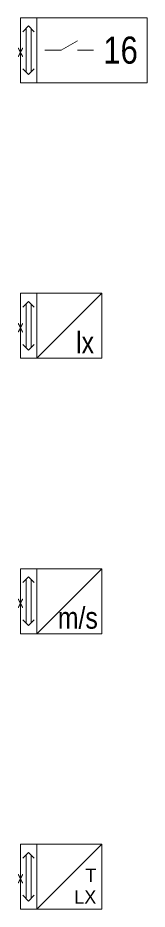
# Model space of a CAD drawing. Header units: metres. Extents: x -162 to 83385, y -62392 to -1971.
# Drawn here: x 76477 to 76954, y -13505 to -10211 of the extents above; entities that cross this region are included whole.
import ezdxf
from ezdxf.enums import TextEntityAlignment as Align

# ---------------------------------------------------------------- set-up
doc = ezdxf.new("R2010")
doc.units = ezdxf.units.M
doc.header["$LTSCALE"] = 0.5
for name, color, linetype, lineweight in [('ELIN_Attribut_01_Produkt_ID', 7, 'Continuous', 0), ('ELIN_Attribut_02_Stromkreis', 7, 'Continuous', 0), ('ELIN_Attribut_03_Verteilerbereich', 7, 'Continuous', 0), ('ELIN_Attribut_04_Montagehoehe', 7, 'Continuous', 0), ('ELIN_Attribut_05_Montageart', 7, 'Continuous', 0), ('ELIN_Attribut_06_Tuernummer', 7, 'Continuous', 0), ('ELIN_Attribut_07_Bemerkung', 7, 'Continuous', 0), ('ELIN_Attribut_08_Adresse', 7, 'Continuous', 0), ('ELIN_Attribut_10_AKZ1', 7, 'Continuous', 0), ('ELIN_Attribut_11_AKZ2', 7, 'Continuous', 0), ('ELIN_Attribut_12_Sonstiges1', 7, 'Continuous', 0), ('ELIN_Attribut_13_Sonstiges2', 7, 'Continuous', 0), ('ELIN_Attribut_14_Bauteil', 7, 'Continuous', 0), ('ELIN_Attribut_15_Ebene', 7, 'Continuous', 0), ('ELIN_Attribut_16_Raumnummer', 7, 'Continuous', 0), ('ELIN_Attribut_17_Raumname', 7, 'Continuous', 0), ('ELIN_Attribut_18_Montageabschnitt', 7, 'Continuous', 0), ('ELIN_Attribut_Basispunkt', 2, 'Continuous', 0), ('ELIN_Attribute_GEMOS', 11, 'Continuous', 0), ('ELIN_EIB_WA_KNX', 10, 'Continuous', 0)]:
    doc.layers.add(name, color=color, linetype=linetype, lineweight=lineweight)
doc.layers.get('0').off()
doc.styles.add('ARIAL_N', font='ARIALN.TTF')
doc.styles.add('ELIN_Attribute', font='isocp.shx', dxfattribs={"width": 0.8})

# ---------------------------------------------------------------- blocks, each defined once
blk = doc.blocks.new('ELIN_EIB_KNX_HELLIGKEITSSENSOR')
at = {"color": 0, "lineweight": 0}
for p, q in [((60, -120), (300, 120)), ((30, 90), (8.8, 68.8)), ((21, 81), (21, -81)), ((30, 90), (51.2, 68.8)), ((39, 81), (39, -81)), ((8.8, -68.8), (30, -90)), ((51.2, -68.8), (30, -90))]:
    blk.add_line(p, q, dxfattribs=at)
at = {"color": 0}
for points in [[(60, 120), (0, 120), (0, -120), (60, -120)], [(60, -120), (300, -120), (300, 120), (60, 120)]]:
    blk.add_lwpolyline(points, close=True, dxfattribs=at)
at = {"color": 0, "insert": (271.6, -61.9), "char_height": 80, "attachment_point": 6, "style": 'ARIAL_N'}
blk.add_mtext('lx', dxfattribs=at)
at = {"layer": 'ELIN_Attribut_01_Produkt_ID', "style": 'ELIN_Attribute', "width": 0.8, "flags": 8}
blk.add_attdef('01_PRODUKT_ID', (388, -14.6, 0), '', height=150, dxfattribs=at)
at = {"layer": 'ELIN_Attribut_02_Stromkreis', "style": 'ELIN_Attribute', "width": 0.8, "flags": 8}
blk.add_attdef('02_STROMKREIS', (388, 185.4, 0), '', height=150, dxfattribs=at)
at = {"layer": 'ELIN_Attribut_03_Verteilerbereich', "style": 'ELIN_Attribute', "width": 0.8, "flags": 8}
blk.add_attdef('03_VERTEILERBEREICH', (-247.5, -404.4, 0), '', height=125, dxfattribs=at)
at = {"layer": 'ELIN_Attribut_04_Montagehoehe', "style": 'ELIN_Attribute', "width": 0.8, "flags": 8}
blk.add_attdef('04_MONTAGEHOEHE', text='', height=125, dxfattribs=at).set_placement((-104.9, -14.6, 0), align=Align.RIGHT)
at = {"layer": 'ELIN_Attribut_05_Montageart', "style": 'ELIN_Attribute', "width": 0.8, "flags": 8}
blk.add_attdef('05_MONTAGEART', (388, -204.4, 0), '', height=125, dxfattribs=at)
at = {"layer": 'ELIN_Attribut_06_Tuernummer', "style": 'ELIN_Attribute', "width": 0.8, "flags": 8}
blk.add_attdef('06_TUERNUMMER', text='', height=125, dxfattribs=at).set_placement((-104.9, -214.6, 0), align=Align.RIGHT)
at = {"layer": 'ELIN_Attribut_07_Bemerkung', "style": 'ELIN_Attribute', "width": 0.8, "flags": 8}
blk.add_attdef('07_BEMERKUNG', (-247.5, -604.4, 0), '', height=125, dxfattribs=at)
at = {"layer": 'ELIN_Attribut_08_Adresse', "style": 'ELIN_Attribute', "width": 0.8, "flags": 8}
blk.add_attdef('08_ADRESSE', (-247.5, -804.4, 0), '', height=125, dxfattribs=at)
at = {"layer": 'ELIN_Attribut_10_AKZ1', "style": 'ELIN_Attribute', "width": 0.8, "flags": 8}
blk.add_attdef('10_AKZ1', (-247.5, -1204.4, 0), '', height=125, dxfattribs=at)
at = {"layer": 'ELIN_Attribut_11_AKZ2', "style": 'ELIN_Attribute', "width": 0.8, "flags": 8}
blk.add_attdef('11_AKZ2', (-247.5, -1404.4, 0), '', height=125, dxfattribs=at)
at = {"layer": 'ELIN_Attribut_12_Sonstiges1', "style": 'ELIN_Attribute', "width": 0.8, "flags": 8}
blk.add_attdef('12_SONSTIGES1', (-247.5, -1604.4, 0), '', height=125, dxfattribs=at)
at = {"layer": 'ELIN_Attribut_13_Sonstiges2', "style": 'ELIN_Attribute', "width": 0.8, "flags": 8}
blk.add_attdef('13_SONSTIGES2', (-247.5, -1804.4, 0), '', height=125, dxfattribs=at)
at = {"layer": 'ELIN_Attribut_14_Bauteil', "style": 'ELIN_Attribute', "width": 0.8, "flags": 8}
blk.add_attdef('14_BAUTEIL', (-247.5, -2004.4, 0), '', height=125, dxfattribs=at)
at = {"layer": 'ELIN_Attribut_15_Ebene', "style": 'ELIN_Attribute', "width": 0.8, "flags": 8}
blk.add_attdef('15_EBENE', (-247.5, -2204.4, 0), '', height=125, dxfattribs=at)
at = {"layer": 'ELIN_Attribut_16_Raumnummer', "style": 'ELIN_Attribute', "width": 0.8, "flags": 8}
blk.add_attdef('16_RAUMNUMMER', (-247.5, -2404.4, 0), '', height=125, dxfattribs=at)
at = {"layer": 'ELIN_Attribut_17_Raumname', "style": 'ELIN_Attribute', "width": 0.8, "flags": 8}
blk.add_attdef('17_RAUMNAME', (-247.5, -2604.4, 0), '', height=125, dxfattribs=at)
at = {"layer": 'ELIN_Attribut_18_Montageabschnitt', "style": 'ELIN_Attribute', "width": 0.8, "flags": 8}
blk.add_attdef('18_MONTAGEABSCHNITT', (-247.5, -2804.4, 0), '', height=125, dxfattribs=at)
at = {"layer": 'ELIN_Attribut_Basispunkt', "style": 'ELIN_Attribute', "width": 0.8, "flags": 8}
blk.add_attdef('Basispunkt', text='', height=50, dxfattribs=at).set_placement((0, 0), align=Align.MIDDLE)
at = {"layer": 'ELIN_Attribute_GEMOS', "style": 'ELIN_Attribute', "width": 0.6, "flags": 8}
for tag, p in [('G01_PRO02ID', (1620.5, 183.6)), ('G02_BEZEICHNUNG', (1620.5, -14.6, 0)), ('G03_DESCRIPTION', (1620.5, -204.4, 0)), ('G04_GEMOS-SYMBOL', (1623.8, -404.4, 0)), ('G05_GEMOS-TYP', (1623.8, -604.4, 0)), ('G06_ORTSKENNUNG', (1620.5, -804.4, 0)), ('G08_FREI1', (1620.5, -1004.4, 0)), ('G08_FREI2', (1620.5, -1204.4, 0))]:
    blk.add_attdef(tag, p, '', height=125, dxfattribs=at)
blk = doc.blocks.new('ELIN_EIB_KNX_SCHALTAKTOR_16F')
at = {"color": 0}
for p, q in [((30, 90), (8.8, 68.8)), ((21, 81), (21, -81)), ((30, 90), (51.2, 68.8)), ((39, 81), (39, -81)), ((150, 0), (210, 34.6)), ((90, 0), (150, 0)), ((210, 0), (270, 0)), ((8.8, -68.8), (30, -90)), ((51.2, -68.8), (30, -90))]:
    blk.add_line(p, q, dxfattribs=at)
for points in [[(60, 120), (0, 120), (0, -120), (60, -120)], [(60, -120), (467.7, -120), (467.7, 120), (60, 120)]]:
    blk.add_lwpolyline(points, close=True, dxfattribs=at)
at = {"color": 0, "insert": (433.3, 0), "char_height": 100, "attachment_point": 6, "style": 'ARIAL_N'}
blk.add_mtext('16', dxfattribs=at)
at = {"layer": 'ELIN_Attribut_01_Produkt_ID', "style": 'ELIN_Attribute', "width": 0.8, "flags": 8}
blk.add_attdef('01_PRODUKT_ID', (580, -14.6, 0), '', height=150, dxfattribs=at)
at = {"layer": 'ELIN_Attribut_02_Stromkreis', "style": 'ELIN_Attribute', "width": 0.8, "flags": 8}
blk.add_attdef('02_STROMKREIS', (580, 185.4, 0), '', height=150, dxfattribs=at)
at = {"layer": 'ELIN_Attribut_03_Verteilerbereich', "style": 'ELIN_Attribute', "width": 0.8, "flags": 8}
blk.add_attdef('03_VERTEILERBEREICH', (-247.5, -404.4, 0), '', height=125, dxfattribs=at)
at = {"layer": 'ELIN_Attribut_04_Montagehoehe', "style": 'ELIN_Attribute', "width": 0.8, "flags": 8}
blk.add_attdef('04_MONTAGEHOEHE', text='', height=125, dxfattribs=at).set_placement((-104.9, -14.6, 0), align=Align.RIGHT)
at = {"layer": 'ELIN_Attribut_05_Montageart', "style": 'ELIN_Attribute', "width": 0.8, "flags": 8}
blk.add_attdef('05_MONTAGEART', (580, -204.4, 0), '', height=125, dxfattribs=at)
at = {"layer": 'ELIN_Attribut_06_Tuernummer', "style": 'ELIN_Attribute', "width": 0.8, "flags": 8}
blk.add_attdef('06_TUERNUMMER', text='', height=125, dxfattribs=at).set_placement((-104.9, -214.6, 0), align=Align.RIGHT)
at = {"layer": 'ELIN_Attribut_07_Bemerkung', "style": 'ELIN_Attribute', "width": 0.8, "flags": 8}
blk.add_attdef('07_BEMERKUNG', (-247.5, -604.4, 0), '', height=125, dxfattribs=at)
at = {"layer": 'ELIN_Attribut_08_Adresse', "style": 'ELIN_Attribute', "width": 0.8, "flags": 8}
blk.add_attdef('08_ADRESSE', (-247.5, -804.4, 0), '', height=125, dxfattribs=at)
at = {"layer": 'ELIN_Attribut_10_AKZ1', "style": 'ELIN_Attribute', "width": 0.8, "flags": 8}
blk.add_attdef('10_AKZ1', (-247.5, -1204.4, 0), '', height=125, dxfattribs=at)
at = {"layer": 'ELIN_Attribut_11_AKZ2', "style": 'ELIN_Attribute', "width": 0.8, "flags": 8}
blk.add_attdef('11_AKZ2', (-247.5, -1404.4, 0), '', height=125, dxfattribs=at)
at = {"layer": 'ELIN_Attribut_12_Sonstiges1', "style": 'ELIN_Attribute', "width": 0.8, "flags": 8}
blk.add_attdef('12_SONSTIGES1', (-247.5, -1604.4, 0), '', height=125, dxfattribs=at)
at = {"layer": 'ELIN_Attribut_13_Sonstiges2', "style": 'ELIN_Attribute', "width": 0.8, "flags": 8}
blk.add_attdef('13_SONSTIGES2', (-247.5, -1804.4, 0), '', height=125, dxfattribs=at)
at = {"layer": 'ELIN_Attribut_14_Bauteil', "style": 'ELIN_Attribute', "width": 0.8, "flags": 8}
blk.add_attdef('14_BAUTEIL', (-247.5, -2004.4, 0), '', height=125, dxfattribs=at)
at = {"layer": 'ELIN_Attribut_15_Ebene', "style": 'ELIN_Attribute', "width": 0.8, "flags": 8}
blk.add_attdef('15_EBENE', (-247.5, -2204.4, 0), '', height=125, dxfattribs=at)
at = {"layer": 'ELIN_Attribut_16_Raumnummer', "style": 'ELIN_Attribute', "width": 0.8, "flags": 8}
blk.add_attdef('16_RAUMNUMMER', (-247.5, -2404.4, 0), '', height=125, dxfattribs=at)
at = {"layer": 'ELIN_Attribut_17_Raumname', "style": 'ELIN_Attribute', "width": 0.8, "flags": 8}
blk.add_attdef('17_RAUMNAME', (-247.5, -2604.4, 0), '', height=125, dxfattribs=at)
at = {"layer": 'ELIN_Attribut_18_Montageabschnitt', "style": 'ELIN_Attribute', "width": 0.8, "flags": 8}
blk.add_attdef('18_MONTAGEABSCHNITT', (-247.5, -2804.4, 0), '', height=125, dxfattribs=at)
at = {"layer": 'ELIN_Attribut_Basispunkt', "style": 'ELIN_Attribute', "width": 0.8, "flags": 8}
blk.add_attdef('Basispunkt', text='', height=50, dxfattribs=at).set_placement((0, 0), align=Align.MIDDLE)
at = {"layer": 'ELIN_Attribute_GEMOS', "style": 'ELIN_Attribute', "width": 0.6, "flags": 8}
for tag, p in [('G01_PRO02ID', (2064, 183.6)), ('G02_BEZEICHNUNG', (2064, -14.6, 0)), ('G03_DESCRIPTION', (2064, -204.4, 0)), ('G04_GEMOS-SYMBOL', (2067.4, -404.4, 0)), ('G05_GEMOS-TYP', (2067.4, -604.4, 0)), ('G06_ORTSKENNUNG', (2064, -804.4, 0)), ('G08_FREI1', (2064, -1004.4, 0)), ('G08_FREI2', (2064, -1204.4, 0))]:
    blk.add_attdef(tag, p, '', height=125, dxfattribs=at)
blk = doc.blocks.new('ELIN_EIB_KNX_WINDSENSOR')
at = {"color": 0, "lineweight": 0}
for p, q in [((60, -120), (300, 120)), ((30, 90), (8.8, 68.8)), ((21, 81), (21, -81)), ((30, 90), (51.2, 68.8)), ((39, 81), (39, -81)), ((8.8, -68.8), (30, -90)), ((51.2, -68.8), (30, -90))]:
    blk.add_line(p, q, dxfattribs=at)
at = {"color": 0}
for points in [[(60, 120), (0, 120), (0, -120), (60, -120)], [(60, -120), (300, -120), (300, 120), (60, 120)]]:
    blk.add_lwpolyline(points, close=True, dxfattribs=at)
at = {"color": 0, "insert": (285.6, -61.9), "char_height": 80, "attachment_point": 6, "style": 'ARIAL_N'}
blk.add_mtext('m/s', dxfattribs=at)
at = {"layer": 'ELIN_Attribut_01_Produkt_ID', "style": 'ELIN_Attribute', "width": 0.8, "flags": 8}
blk.add_attdef('01_PRODUKT_ID', (392.5, -14.6, 0), '', height=150, dxfattribs=at)
at = {"layer": 'ELIN_Attribut_02_Stromkreis', "style": 'ELIN_Attribute', "width": 0.8, "flags": 8}
blk.add_attdef('02_STROMKREIS', (392.5, 185.4, 0), '', height=150, dxfattribs=at)
at = {"layer": 'ELIN_Attribut_03_Verteilerbereich', "style": 'ELIN_Attribute', "width": 0.8, "flags": 8}
blk.add_attdef('03_VERTEILERBEREICH', (-247.5, -404.4, 0), '', height=125, dxfattribs=at)
at = {"layer": 'ELIN_Attribut_04_Montagehoehe', "style": 'ELIN_Attribute', "width": 0.8, "flags": 8}
blk.add_attdef('04_MONTAGEHOEHE', text='', height=125, dxfattribs=at).set_placement((-104.9, -14.6, 0), align=Align.RIGHT)
at = {"layer": 'ELIN_Attribut_05_Montageart', "style": 'ELIN_Attribute', "width": 0.8, "flags": 8}
blk.add_attdef('05_MONTAGEART', (392.5, -204.4, 0), '', height=125, dxfattribs=at)
at = {"layer": 'ELIN_Attribut_06_Tuernummer', "style": 'ELIN_Attribute', "width": 0.8, "flags": 8}
blk.add_attdef('06_TUERNUMMER', text='', height=125, dxfattribs=at).set_placement((-104.9, -214.6, 0), align=Align.RIGHT)
at = {"layer": 'ELIN_Attribut_07_Bemerkung', "style": 'ELIN_Attribute', "width": 0.8, "flags": 8}
blk.add_attdef('07_BEMERKUNG', (-247.5, -604.4, 0), '', height=125, dxfattribs=at)
at = {"layer": 'ELIN_Attribut_08_Adresse', "style": 'ELIN_Attribute', "width": 0.8, "flags": 8}
blk.add_attdef('08_ADRESSE', (-247.5, -804.4, 0), '', height=125, dxfattribs=at)
at = {"layer": 'ELIN_Attribut_10_AKZ1', "style": 'ELIN_Attribute', "width": 0.8, "flags": 8}
blk.add_attdef('10_AKZ1', (-247.5, -1204.4, 0), '', height=125, dxfattribs=at)
at = {"layer": 'ELIN_Attribut_11_AKZ2', "style": 'ELIN_Attribute', "width": 0.8, "flags": 8}
blk.add_attdef('11_AKZ2', (-247.5, -1404.4, 0), '', height=125, dxfattribs=at)
at = {"layer": 'ELIN_Attribut_12_Sonstiges1', "style": 'ELIN_Attribute', "width": 0.8, "flags": 8}
blk.add_attdef('12_SONSTIGES1', (-247.5, -1604.4, 0), '', height=125, dxfattribs=at)
at = {"layer": 'ELIN_Attribut_13_Sonstiges2', "style": 'ELIN_Attribute', "width": 0.8, "flags": 8}
blk.add_attdef('13_SONSTIGES2', (-247.5, -1804.4, 0), '', height=125, dxfattribs=at)
at = {"layer": 'ELIN_Attribut_14_Bauteil', "style": 'ELIN_Attribute', "width": 0.8, "flags": 8}
blk.add_attdef('14_BAUTEIL', (-247.5, -2004.4, 0), '', height=125, dxfattribs=at)
at = {"layer": 'ELIN_Attribut_15_Ebene', "style": 'ELIN_Attribute', "width": 0.8, "flags": 8}
blk.add_attdef('15_EBENE', (-247.5, -2204.4, 0), '', height=125, dxfattribs=at)
at = {"layer": 'ELIN_Attribut_16_Raumnummer', "style": 'ELIN_Attribute', "width": 0.8, "flags": 8}
blk.add_attdef('16_RAUMNUMMER', (-247.5, -2404.4, 0), '', height=125, dxfattribs=at)
at = {"layer": 'ELIN_Attribut_17_Raumname', "style": 'ELIN_Attribute', "width": 0.8, "flags": 8}
blk.add_attdef('17_RAUMNAME', (-247.5, -2604.4, 0), '', height=125, dxfattribs=at)
at = {"layer": 'ELIN_Attribut_18_Montageabschnitt', "style": 'ELIN_Attribute', "width": 0.8, "flags": 8}
blk.add_attdef('18_MONTAGEABSCHNITT', (-247.5, -2804.4, 0), '', height=125, dxfattribs=at)
at = {"layer": 'ELIN_Attribut_Basispunkt', "style": 'ELIN_Attribute', "width": 0.8, "flags": 8}
blk.add_attdef('Basispunkt', text='', height=50, dxfattribs=at).set_placement((0, 0), align=Align.MIDDLE)
at = {"layer": 'ELIN_Attribute_GEMOS', "style": 'ELIN_Attribute', "width": 0.6, "flags": 8}
for tag, p in [('G01_PRO02ID', (1620.5, 183.6)), ('G02_BEZEICHNUNG', (1620.5, -14.6, 0)), ('G03_DESCRIPTION', (1620.5, -204.4, 0)), ('G04_GEMOS-SYMBOL', (1623.8, -404.4, 0)), ('G05_GEMOS-TYP', (1623.8, -604.4, 0)), ('G06_ORTSKENNUNG', (1620.5, -804.4, 0)), ('G08_FREI1', (1620.5, -1004.4, 0)), ('G08_FREI2', (1620.5, -1204.4, 0))]:
    blk.add_attdef(tag, p, '', height=125, dxfattribs=at)
blk = doc.blocks.new('ELIN_EIB_KNX_KOMBISENSOR_LX-T')
at = {"color": 0, "lineweight": 0}
for p, q in [((60, -120), (300, 120)), ((30, 90), (8.8, 68.8)), ((21, 81), (21, -81)), ((30, 90), (51.2, 68.8)), ((39, 81), (39, -81)), ((8.8, -68.8), (30, -90)), ((51.2, -68.8), (30, -90))]:
    blk.add_line(p, q, dxfattribs=at)
at = {"color": 0}
for points in [[(60, 120), (0, 120), (0, -120), (60, -120)], [(60, -120), (300, -120), (300, 120), (60, 120)]]:
    blk.add_lwpolyline(points, close=True, dxfattribs=at)
at = {"ltscale": 1000}
for s, p in [('T', (280, -19.7)), ('LX', (280, -100))]:
    blk.add_text(s, height=50, dxfattribs=at).set_placement(p, align=Align.RIGHT)
at = {"layer": 'ELIN_Attribut_01_Produkt_ID', "style": 'ELIN_Attribute', "width": 0.8, "flags": 8}
blk.add_attdef('01_PRODUKT_ID', (390.5, -14.6, 0), '', height=150, dxfattribs=at)
at = {"layer": 'ELIN_Attribut_02_Stromkreis', "style": 'ELIN_Attribute', "width": 0.8, "flags": 8}
blk.add_attdef('02_STROMKREIS', (390.5, 185.4, 0), '', height=150, dxfattribs=at)
at = {"layer": 'ELIN_Attribut_03_Verteilerbereich', "style": 'ELIN_Attribute', "width": 0.8, "flags": 8}
blk.add_attdef('03_VERTEILERBEREICH', (-247.5, -404.4, 0), '', height=125, dxfattribs=at)
at = {"layer": 'ELIN_Attribut_04_Montagehoehe', "style": 'ELIN_Attribute', "width": 0.8, "flags": 8}
blk.add_attdef('04_MONTAGEHOEHE', text='', height=125, dxfattribs=at).set_placement((-104.9, -14.6, 0), align=Align.RIGHT)
at = {"layer": 'ELIN_Attribut_05_Montageart', "style": 'ELIN_Attribute', "width": 0.8, "flags": 8}
blk.add_attdef('05_MONTAGEART', (390.5, -204.4, 0), '', height=125, dxfattribs=at)
at = {"layer": 'ELIN_Attribut_06_Tuernummer', "style": 'ELIN_Attribute', "width": 0.8, "flags": 8}
blk.add_attdef('06_TUERNUMMER', text='', height=125, dxfattribs=at).set_placement((-104.9, -214.6, 0), align=Align.RIGHT)
at = {"layer": 'ELIN_Attribut_07_Bemerkung', "style": 'ELIN_Attribute', "width": 0.8, "flags": 8}
blk.add_attdef('07_BEMERKUNG', (-247.5, -604.4, 0), '', height=125, dxfattribs=at)
at = {"layer": 'ELIN_Attribut_08_Adresse', "style": 'ELIN_Attribute', "width": 0.8, "flags": 8}
blk.add_attdef('08_ADRESSE', (-247.5, -804.4, 0), '', height=125, dxfattribs=at)
at = {"layer": 'ELIN_Attribut_10_AKZ1', "style": 'ELIN_Attribute', "width": 0.8, "flags": 8}
blk.add_attdef('10_AKZ1', (-247.5, -1204.4, 0), '', height=125, dxfattribs=at)
at = {"layer": 'ELIN_Attribut_11_AKZ2', "style": 'ELIN_Attribute', "width": 0.8, "flags": 8}
blk.add_attdef('11_AKZ2', (-247.5, -1404.4, 0), '', height=125, dxfattribs=at)
at = {"layer": 'ELIN_Attribut_12_Sonstiges1', "style": 'ELIN_Attribute', "width": 0.8, "flags": 8}
blk.add_attdef('12_SONSTIGES1', (-247.5, -1604.4, 0), '', height=125, dxfattribs=at)
at = {"layer": 'ELIN_Attribut_13_Sonstiges2', "style": 'ELIN_Attribute', "width": 0.8, "flags": 8}
blk.add_attdef('13_SONSTIGES2', (-247.5, -1804.4, 0), '', height=125, dxfattribs=at)
at = {"layer": 'ELIN_Attribut_14_Bauteil', "style": 'ELIN_Attribute', "width": 0.8, "flags": 8}
blk.add_attdef('14_BAUTEIL', (-247.5, -2004.4, 0), '', height=125, dxfattribs=at)
at = {"layer": 'ELIN_Attribut_15_Ebene', "style": 'ELIN_Attribute', "width": 0.8, "flags": 8}
blk.add_attdef('15_EBENE', (-247.5, -2204.4, 0), '', height=125, dxfattribs=at)
at = {"layer": 'ELIN_Attribut_16_Raumnummer', "style": 'ELIN_Attribute', "width": 0.8, "flags": 8}
blk.add_attdef('16_RAUMNUMMER', (-247.5, -2404.4, 0), '', height=125, dxfattribs=at)
at = {"layer": 'ELIN_Attribut_17_Raumname', "style": 'ELIN_Attribute', "width": 0.8, "flags": 8}
blk.add_attdef('17_RAUMNAME', (-247.5, -2604.4, 0), '', height=125, dxfattribs=at)
at = {"layer": 'ELIN_Attribut_18_Montageabschnitt', "style": 'ELIN_Attribute', "width": 0.8, "flags": 8}
blk.add_attdef('18_MONTAGEABSCHNITT', (-247.5, -2804.4, 0), '', height=125, dxfattribs=at)
at = {"layer": 'ELIN_Attribut_Basispunkt', "style": 'ELIN_Attribute', "width": 0.8, "flags": 8}
blk.add_attdef('Basispunkt', text='', height=50, dxfattribs=at).set_placement((0, 0), align=Align.MIDDLE)
at = {"layer": 'ELIN_Attribute_GEMOS', "style": 'ELIN_Attribute', "width": 0.6, "flags": 8}
for tag, p in [('G01_PRO02ID', (1620.5, 183.6)), ('G02_BEZEICHNUNG', (1620.5, -14.6, 0)), ('G03_DESCRIPTION', (1620.5, -204.4, 0)), ('G04_GEMOS-SYMBOL', (1623.8, -404.4, 0)), ('G05_GEMOS-TYP', (1623.8, -604.4, 0)), ('G06_ORTSKENNUNG', (1620.5, -804.4, 0)), ('G08_FREI1', (1620.5, -1004.4, 0)), ('G08_FREI2', (1620.5, -1204.4, 0))]:
    blk.add_attdef(tag, p, '', height=125, dxfattribs=at)

msp = doc.modelspace()

# ---------------------------------------------------------------- block references
at = {"layer": 'ELIN_EIB_WA_KNX', "lineweight": 0}
ref = msp.add_blockref('ELIN_EIB_KNX_SCHALTAKTOR_16F', (76486.8, -10330.9), dxfattribs=at)
ref.add_attrib('Basispunkt', 'x', dxfattribs={"layer": 'ELIN_Attribut_Basispunkt', "height": 50, "style": 'ELIN_Attribute', "width": 0.8}).set_placement((76486.8, -10330.9), align=Align.MIDDLE)
ref = msp.add_blockref('ELIN_EIB_KNX_HELLIGKEITSSENSOR', (76486.8, -11348.8), dxfattribs=at)
ref.add_attrib('Basispunkt', 'x', dxfattribs={"layer": 'ELIN_Attribut_Basispunkt', "height": 50, "style": 'ELIN_Attribute', "width": 0.8}).set_placement((76486.8, -11348.8), align=Align.MIDDLE)
ref = msp.add_blockref('ELIN_EIB_KNX_WINDSENSOR', (76486.8, -12366.7), dxfattribs=at)
ref.add_attrib('Basispunkt', 'x', dxfattribs={"layer": 'ELIN_Attribut_Basispunkt', "height": 50, "style": 'ELIN_Attribute', "width": 0.8}).set_placement((76486.8, -12366.7), align=Align.MIDDLE)
ref = msp.add_blockref('ELIN_EIB_KNX_KOMBISENSOR_LX-T', (76486.8, -13384.6), dxfattribs=at)
ref.add_attrib('Basispunkt', 'x', dxfattribs={"layer": 'ELIN_Attribut_Basispunkt', "height": 50, "style": 'ELIN_Attribute', "width": 0.8}).set_placement((76486.8, -13384.6), align=Align.MIDDLE)

doc.saveas('drawing.dxf')
